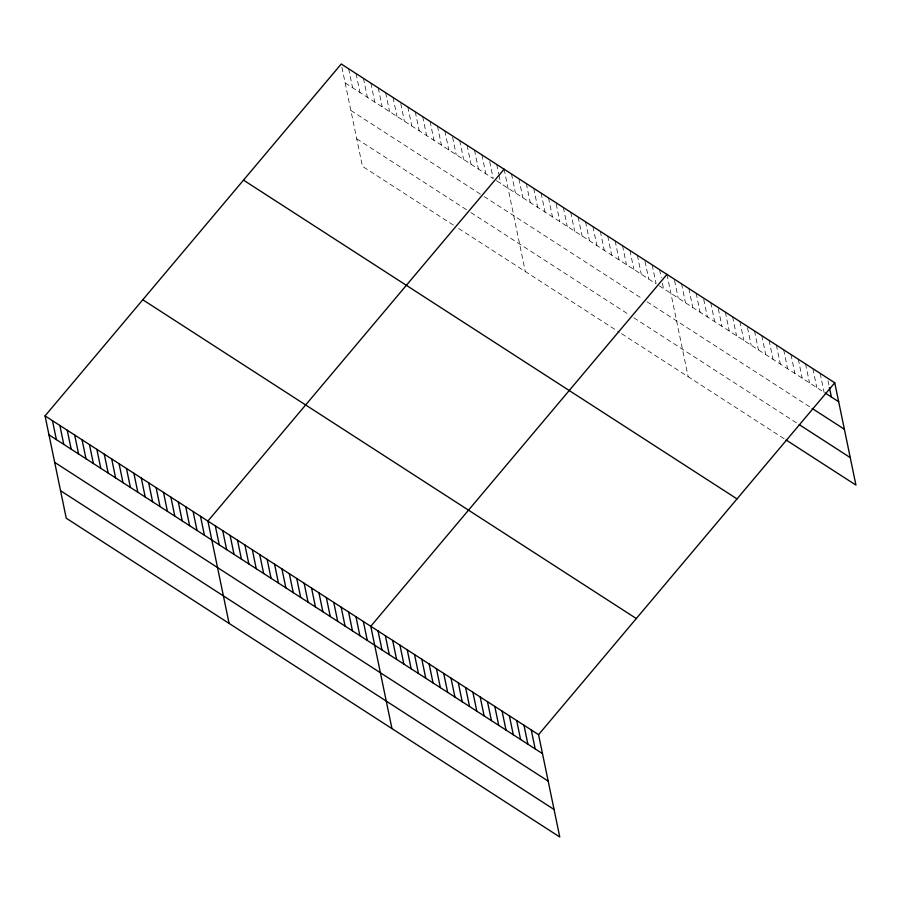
<?xml version="1.0" encoding="UTF-8"?>
<svg xmlns="http://www.w3.org/2000/svg" width="901" height="901" viewBox="0 0 901 901"><rect width="100%" height="100%" fill="white"/><g stroke="black" fill="none" stroke-linecap="round" stroke-linejoin="round"><path stroke-width="0.68" stroke-dasharray="4.5 3.38" d="M345.173 82.96L493.23 178.589L489.581 160.997M496.395 180.639L656.086 283.792L652.155 264.838M659.262 285.842L823.052 391.642M350.872 110.474L483.06 195.855M484.119 196.542L642.751 299.008M646.974 301.734L811.035 407.702M356.74 138.822L466.718 209.865M470.953 212.591L629.585 315.057M633.808 317.794L797.103 423.267M453.383 225.081L362.439 166.336L341.242 64.005M458.677 228.494L619.415 332.323M621.532 333.685L785.075 439.328M828.03 380.774L828.864 384.84M820.169 373.363L824.088 392.318M812.871 368.644L816.802 387.599M805.573 363.936L809.503 382.891M798.286 359.217L802.205 378.172M790.988 354.51L794.907 373.465M783.69 349.802L787.62 368.746M776.392 345.083L780.322 364.038M769.105 340.375L773.024 359.33M761.807 335.656L765.726 354.611M754.509 330.949L758.439 349.903M747.492 327.592L751.141 345.184M739.924 321.522L743.843 340.477M732.626 316.814L736.545 335.769M725.328 312.095L729.258 331.05M718.311 308.739L721.96 326.342M710.743 302.668L714.662 321.623M703.726 299.312L707.364 316.915M696.146 293.253L700.077 312.196M688.848 288.534L692.779 307.489M681.561 283.826L685.481 302.781M674.545 280.47L678.183 298.062M666.965 274.4L688.161 376.719M659.566 269.613L661.244 277.745M662.37 283.151L663.485 288.568M645.037 261.403L648.686 279.006M637.356 255.276L641.275 274.231M629.957 250.489L633.876 269.444M622.546 245.714L626.477 264.657M615.146 240.927L619.077 259.882M607.747 236.141L611.666 255.096M600.336 231.366L604.267 250.32M592.937 226.579L596.867 245.534M585.537 221.804L589.457 240.758M578.138 217.017L582.057 235.972M570.727 212.242L574.658 231.185M563.328 207.455L567.258 226.41M556.21 204.031L559.848 221.623M548.518 197.893L552.448 216.848M541.118 193.107L545.049 212.062M533.719 188.332L537.638 207.286M526.319 183.545L530.239 202.5M518.908 178.77L522.839 197.713M511.509 173.983L515.44 192.938M504.11 169.197L525.294 271.528M496.699 164.421L498.67 173.893M498.951 175.256L500.629 183.376M481.9 154.859L485.819 173.814M474.5 150.073L478.42 169.028M467.09 145.298L471.02 164.252M459.69 140.511L463.621 159.466M452.572 137.087L456.21 154.679M444.88 130.949L448.811 149.904M437.481 126.163L441.411 145.117M430.081 121.387L434 140.342M422.682 116.601L426.601 135.555M415.271 111.825L419.202 130.78M407.871 107.039L411.802 125.994M400.754 103.615L404.391 121.207M393.061 97.477L396.992 116.432M385.662 92.69L389.592 111.645M378.262 87.915L382.182 106.87M370.863 83.129L374.782 102.083M363.452 78.353L367.383 97.308M356.053 73.567L359.983 92.521M348.653 68.791L352.573 87.735"/><path stroke-width="1.35" d="M45.05 415.89L538.561 734.664L559.758 836.995L66.246 518.21L45.05 415.89L341.242 64.005L834.754 382.79L855.95 485.11L786.122 440.003M504.11 169.197L207.906 521.082L229.102 623.413M666.965 274.4L370.773 626.285L391.958 728.605M538.561 734.664L834.754 382.79M825.136 392.982L838.685 401.733M812.071 408.378L844.383 429.248M799.187 424.608L850.251 457.595M243.507 180.132L737.018 498.906M142.797 299.763L636.309 618.548M48.981 434.845L542.492 753.619M54.668 462.359L548.18 781.133M60.547 490.707L554.059 809.481M829.427 387.554L831.386 397.026M531.263 729.956L535.194 748.911M523.965 725.249L527.896 744.203M516.678 720.53L520.598 739.484M509.38 715.822L513.3 734.777M502.082 711.103L506.013 730.058M494.784 706.395L498.715 725.35M487.497 701.688L491.417 720.631M480.199 696.969L484.119 715.923M472.901 692.261L476.832 711.216M465.603 687.542L469.534 706.497M458.316 682.834L462.236 701.789M451.018 678.126L454.937 697.07M443.72 673.407L447.651 692.362M436.422 668.7L440.352 687.654M429.135 663.981L433.054 682.935M421.837 659.273L425.756 678.228M414.539 654.554L418.469 673.509M407.241 649.846L411.171 668.801M399.954 645.139L403.873 664.082M392.656 640.42L396.575 659.374M385.358 635.712L389.288 654.667M378.06 630.993L381.99 649.948M363.362 621.499L367.293 640.453M355.963 616.723L359.882 635.678M348.563 611.937L352.482 630.891M341.152 607.161L345.083 626.116M333.753 602.375L337.684 621.33M326.353 597.6L330.273 616.543M318.954 592.813L322.873 611.768M311.543 588.026L315.474 606.981M304.144 583.251L308.063 602.206M296.744 578.465L300.664 597.419M289.334 573.689L293.264 592.644M281.934 568.903L285.865 587.857M274.535 564.127L278.454 583.071M267.135 559.341L271.055 578.296M259.725 554.554L263.655 573.509M252.325 549.779L256.244 568.734M244.926 544.992L248.845 563.947M237.515 540.217L241.445 559.172M230.115 535.431L234.046 554.385M222.716 530.655L226.635 549.599M215.316 525.869L219.236 544.823M200.506 516.307L204.426 535.262M193.107 511.52L197.026 530.475M185.696 506.745L189.627 525.7M178.297 501.958L182.227 520.913M170.897 497.183L174.817 516.127M163.498 492.397L167.417 511.351M156.087 487.61L160.018 506.565M148.688 482.835L152.607 501.789M141.288 478.048L145.207 497.003M133.877 473.273L137.808 492.228M126.478 468.486L130.408 487.441M119.078 463.711L122.998 482.666M111.679 458.924L115.598 477.879M104.268 454.149L108.199 473.093M96.869 449.362L100.788 468.317M89.469 444.576L93.389 463.531M82.059 439.801L85.989 458.755M74.659 435.014L78.59 453.969M67.26 430.239L71.179 449.194M59.86 425.452L63.78 444.407M52.449 420.677L56.38 439.62"/></g></svg>
